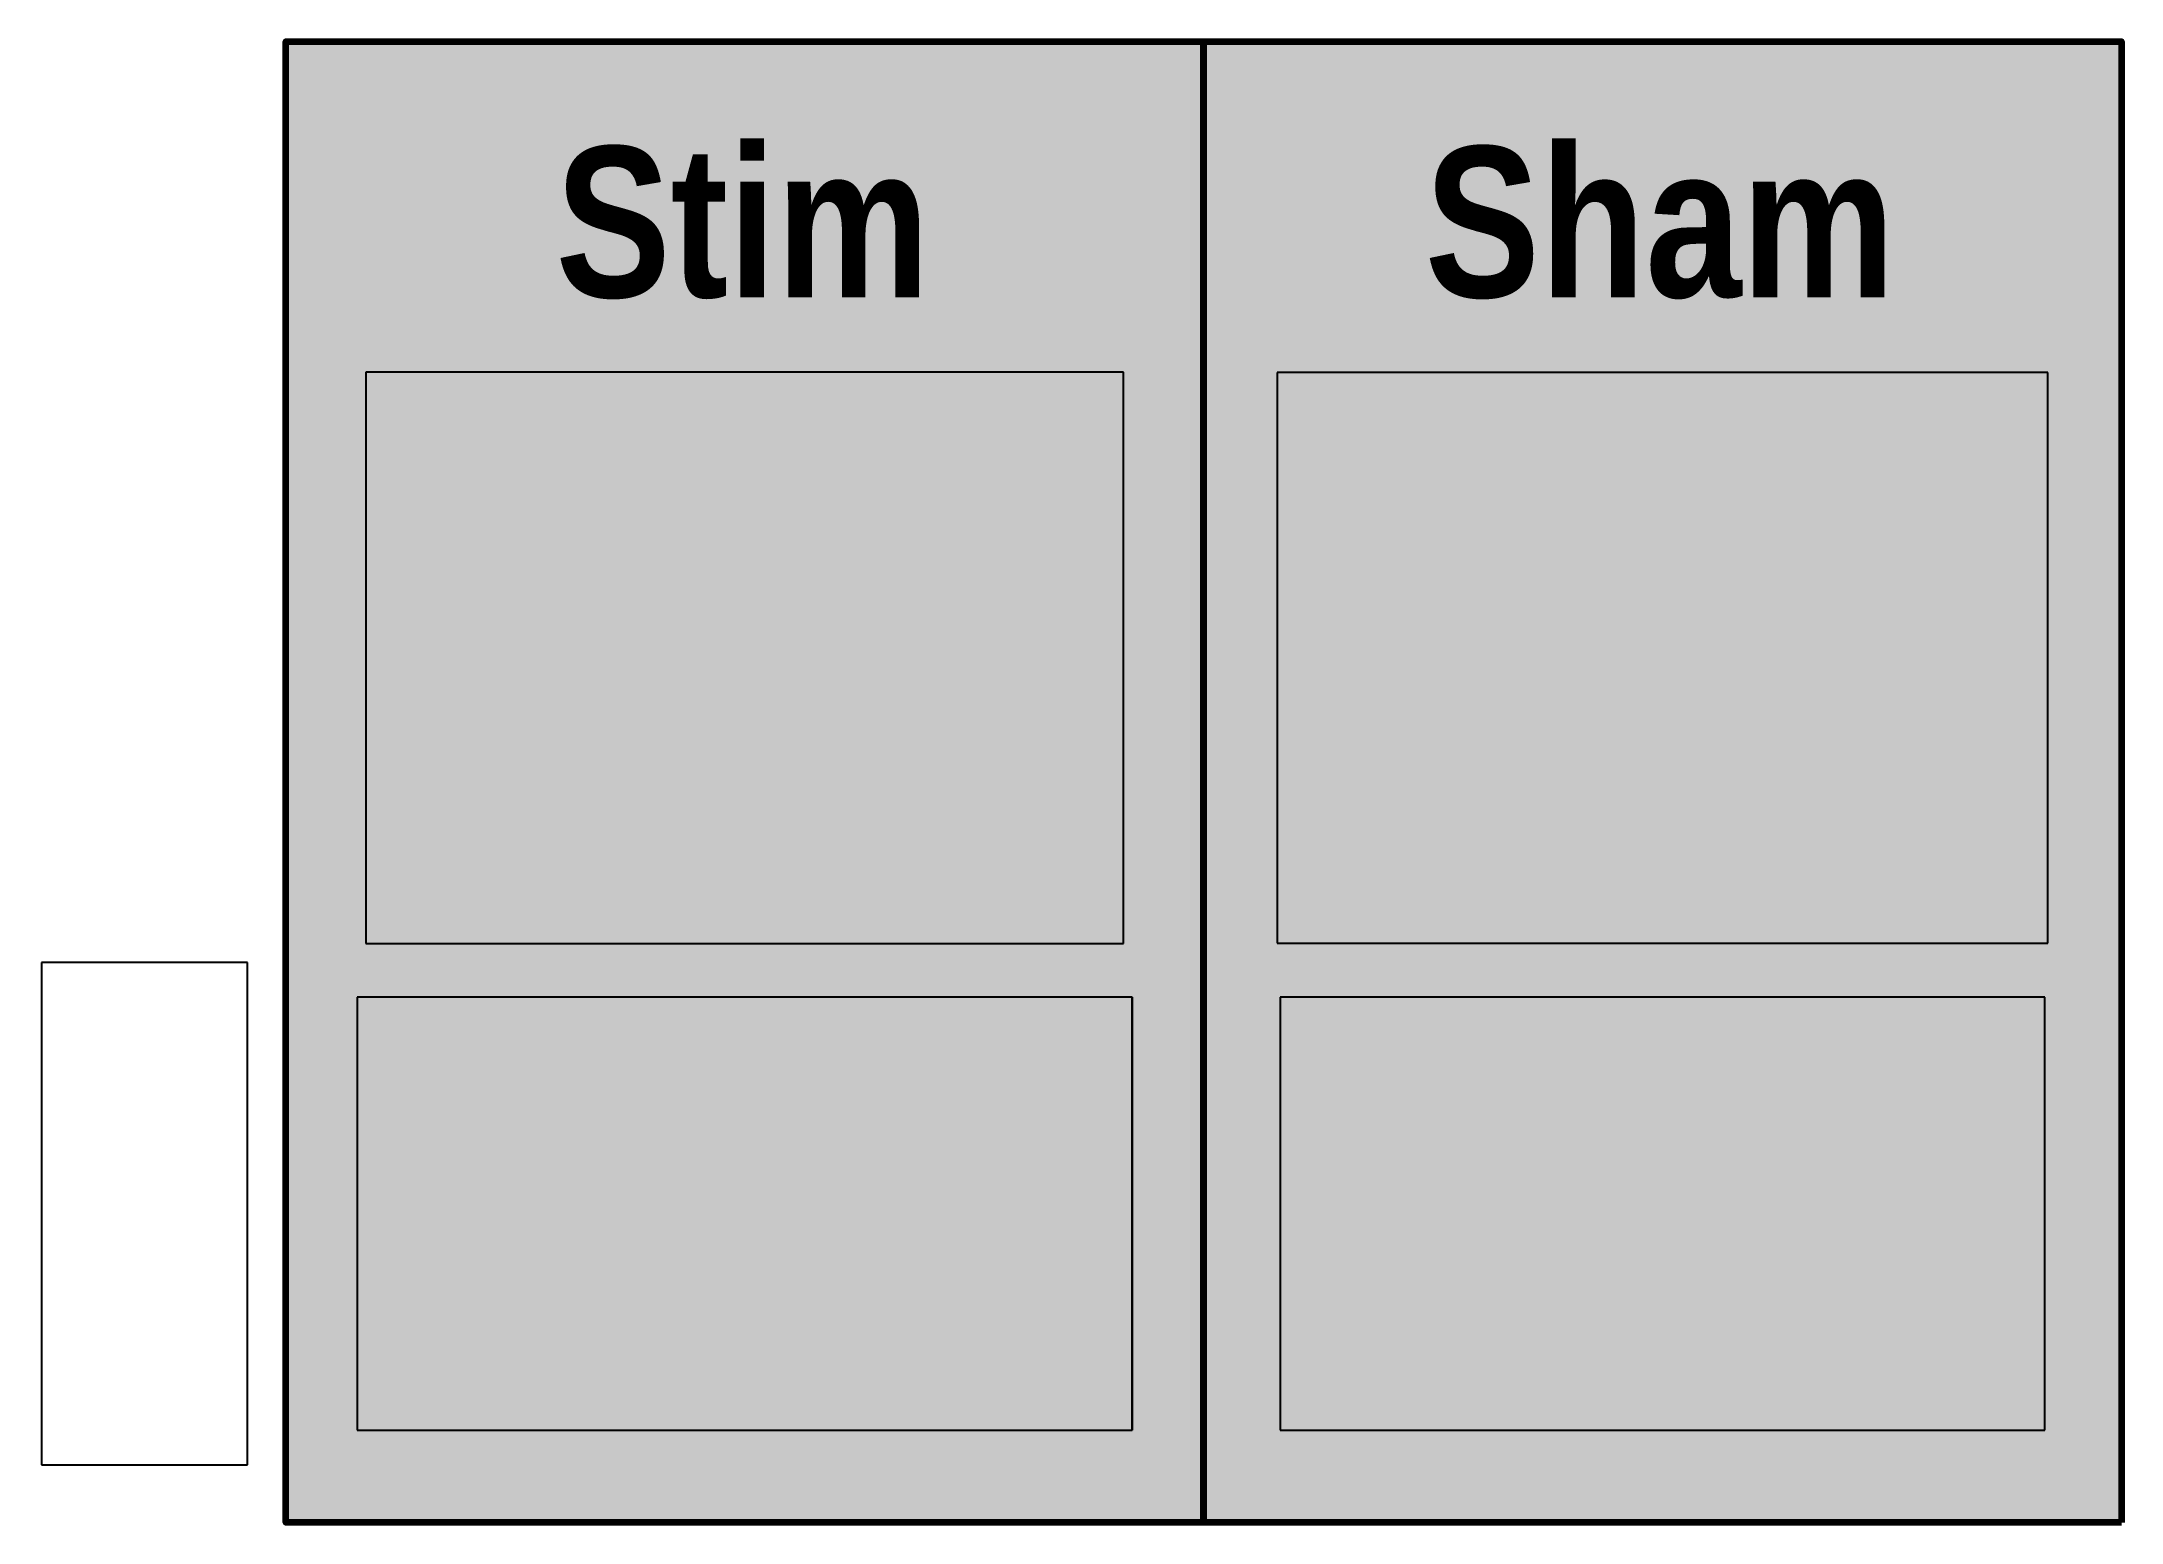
# Model space of a CAD drawing. Header units: inches. Extents: x 105 to 545, y 320 to 633.
import ezdxf

# ---------------------------------------------------------------- set-up
doc = ezdxf.new("R2010")
doc.units = ezdxf.units.IN
doc.header["$MEASUREMENT"] = 0
doc.layers.add('Layer 1', color=7, linetype='Continuous')
picture_1 = doc.add_image_def('image1.png', size_in_pixel=(1131, 838))
picture_2 = doc.add_image_def('image2.png', size_in_pixel=(1113, 838))
picture_3 = doc.add_image_def('image3.png', size_in_pixel=(1347, 763))
picture_4 = doc.add_image_def('image4.png', size_in_pixel=(302, 738))
picture_5 = doc.add_image_def('image5.png', size_in_pixel=(1366, 763))

# ---------------------------------------------------------------- blocks, each defined once
blk = doc.blocks.new('block 3')
at = {"layer": 'Layer 1', "lineweight": 0}
blk.add_lwpolyline([(366.55, 442.44), (366.55, 563.05), (529.45, 563.05), (529.45, 442.44), (366.55, 442.44)], dxfattribs=at)
at = {"layer": 'Layer 1'}
image = blk.add_image(picture_1, insert=(366.55, 563.05), size_in_units=(162.9, 120.61), dxfattribs=at)
image.dxf.v_pixel = (0, -0.143926)
blk = doc.blocks.new('block 2')
at = {"layer": 'Layer 1'}
blk.add_blockref('block 3', (0, 0), dxfattribs=at)
blk = doc.blocks.new('block 5')
at = {"layer": 'Layer 1', "lineweight": 0}
blk.add_lwpolyline([(173.9, 442.38), (173.9, 563.11), (334.1, 563.11), (334.1, 442.38), (173.9, 442.38)], dxfattribs=at)
at = {"layer": 'Layer 1'}
image = blk.add_image(picture_2, insert=(173.9, 563.11), size_in_units=(160.2, 120.72), dxfattribs=at)
image.dxf.v_pixel = (0, -0.144063)
blk = doc.blocks.new('block 4')
at = {"layer": 'Layer 1'}
blk.add_blockref('block 5', (0, 0), dxfattribs=at)
blk = doc.blocks.new('block 7')
at = {"layer": 'Layer 1', "lineweight": 0}
blk.add_lwpolyline([(367.19, 339.5), (367.19, 431), (528.81, 431), (528.81, 339.5), (367.19, 339.5)], dxfattribs=at)
at = {"layer": 'Layer 1'}
image = blk.add_image(picture_3, insert=(367.19, 431), size_in_units=(161.62, 91.5), dxfattribs=at)
image.dxf.v_pixel = (0, -0.11992)
blk = doc.blocks.new('block 6')
at = {"layer": 'Layer 1'}
blk.add_blockref('block 7', (0, 0), dxfattribs=at)
blk = doc.blocks.new('block 9')
at = {"layer": 'Layer 1', "lineweight": 0}
blk.add_lwpolyline([(105.38, 332.15), (105.38, 438.35), (148.87, 438.35), (148.87, 332.15), (105.38, 332.15)], dxfattribs=at)
at = {"layer": 'Layer 1'}
image = blk.add_image(picture_4, insert=(105.38, 438.35), size_in_units=(43.5, 106.2), dxfattribs=at)
image.dxf.v_pixel = (0, -0.1439)
blk = doc.blocks.new('block 8')
at = {"layer": 'Layer 1'}
blk.add_blockref('block 9', (0, 0), dxfattribs=at)
blk = doc.blocks.new('block 11')
at = {"layer": 'Layer 1', "lineweight": 0}
blk.add_lwpolyline([(172.06, 339.5), (172.06, 431), (335.94, 431), (335.94, 339.5), (172.06, 339.5)], dxfattribs=at)
at = {"layer": 'Layer 1'}
image = blk.add_image(picture_5, insert=(172.06, 431), size_in_units=(163.87, 91.5), dxfattribs=at)
image.dxf.v_pixel = (0, -0.11992)
blk = doc.blocks.new('block 10')
at = {"layer": 'Layer 1'}
blk.add_blockref('block 11', (0, 0), dxfattribs=at)

msp = doc.modelspace()

# ---------------------------------------------------------------- hatches: boundary and pattern name
at = {"layer": 'Layer 1', "true_color": 0xd94b36}
h = msp.add_hatch(color=13, dxfattribs=at)
h.dxf.hatch_style = 2
h.paths.add_polyline_path([(351, 320), (157, 320), (157, 633), (351, 633)])
at = {"layer": 'Layer 1', "true_color": 0x0084ab}
h = msp.add_hatch(color=144, dxfattribs=at)
h.dxf.hatch_style = 2
h.paths.add_polyline_path([(545, 320), (351, 320), (351, 633), (545, 633)])

# ---------------------------------------------------------------- linework, layer by layer
at = {"layer": 'Layer 1', "color": 250, "lineweight": 140, "true_color": 0x231f20}
for points in [[(351, 320), (157, 320), (157, 633), (351, 633), (351, 320)], [(351, 320), (157, 320), (157, 633), (351, 633), (351, 320)], [(545, 320), (351, 320), (351, 633), (545, 633), (545, 320)], [(545, 320), (351, 320), (351, 633), (545, 633), (545, 320)]]:
    msp.add_lwpolyline(points, dxfattribs=at)

# ---------------------------------------------------------------- block references
at = {"layer": 'Layer 1'}
for name in ['block 4', 'block 2', 'block 8', 'block 10', 'block 6']:
    msp.add_blockref(name, (0, 0), dxfattribs=at)

# ---------------------------------------------------------------- texts
at = {"layer": 'Layer 1', "color": 250, "true_color": 0x231f20, "char_height": 31.86, "attachment_point": 7}
for s, insert in [('\\fArial Narrow|b1|i0|c0|p34;\\W1;Stim', (214.02, 578.51)), ('\\fArial Narrow|b1|i0|c0|p34;\\W1;Sham', (397.76, 578.51))]:
    msp.add_mtext(s, dxfattribs=dict(at, insert=insert))

doc.saveas('drawing.dxf')
